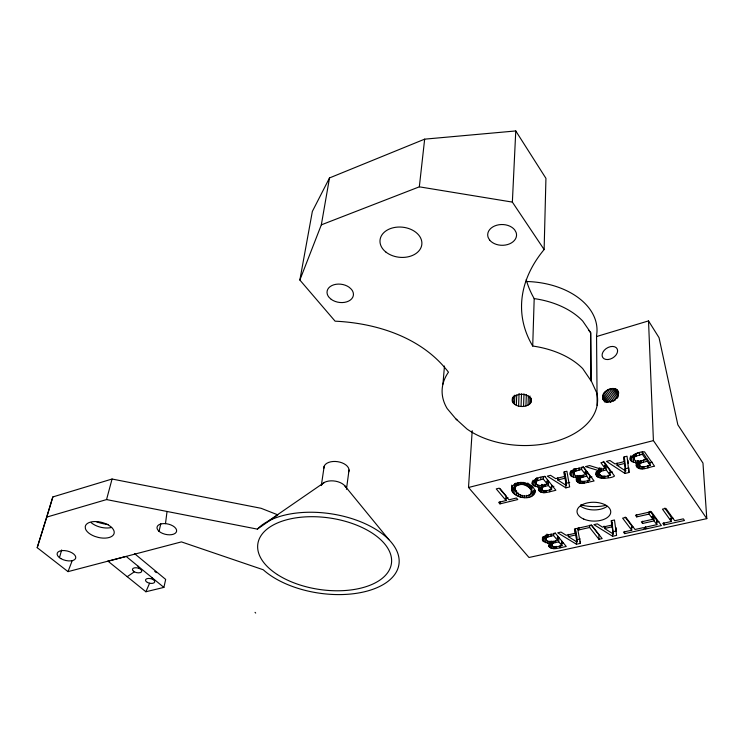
<?xml version="1.0" encoding="UTF-8"?>
<svg xmlns="http://www.w3.org/2000/svg" width="744" height="744" viewBox="0 0 744 744"><rect width="100%" height="100%" fill="white"/><g stroke="black" fill="none" stroke-linecap="round" stroke-linejoin="round"><path stroke-width="1.12" d="M584.886 472.022L586.672 471.584L589.732 475.63L589.75 480.187C586.588 480.587 581.008 483.693 579.353 479.322L580.99 477.648L580.999 475.37M581.194 483.461L577.586 482.289L576.358 479.573C580.748 475.732 570.35 479.015 570.174 474.347C570.016 468.116 579.827 468.962 583.575 467.074L594.084 480.977L582.599 483.461L581.194 483.461L581.204 481.191M573.475 469.762C571.215 477.62 581.157 476.802 585.519 474.607L581.613 469.455L581.613 467.176M582.599 483.461L582.599 481.191M577.865 477.769L577.818 475.425M578.562 482.875L578.572 478.336L576.832 476.978M580.311 541.158L580.311 543.371L576.433 544.227L557.693 532.816L561.013 532.072L566.193 535.299L575.289 533.262L574.442 529.031L591.592 525.162L602.147 538.582L598.948 539.279L589.629 527.487L578.86 529.914L578.869 527.682M573.457 473.175L574.87 471.482L579.037 470.096L579.046 467.818M579.353 479.322L579.362 475.909M579.455 478.829L579.464 475.416M579.753 483.265L579.762 478.727L578.572 478.336M579.827 478.364L579.836 476.095M579.874 480.466L579.883 475.918M574.87 471.482L574.88 469.204M575.289 533.262L575.307 528.817M575.577 477.685L575.586 475.416M577.009 542.004L575.624 534.973L575.642 530.528L577.019 537.577L577.009 542.004L568.295 536.61L568.314 534.387M575.856 471.026L575.865 468.748M576.33 480.55L576.34 478.28M576.433 544.227L576.442 540.907M576.823 481.517L576.832 478.113M577.586 482.289L577.604 477.75M571.987 476.504L572.015 471.956L570.788 470.812L570.76 475.36M573.55 473.779L573.568 470.366M573.615 477.285L573.671 469.194M573.959 474.477L574.136 468.608M570.174 474.347L570.192 472.068M566.389 485.525L566.435 480.996L565.003 473.668L564.956 478.206L566.389 485.525L557.768 479.982L557.795 477.722M564.612 476.43L563.738 472.031L566.9 471.24L569.653 486.92L565.849 487.85L547.286 476.141L550.551 475.332L555.684 478.643L564.612 476.43L564.659 471.891M565.849 487.85L565.896 483.321L569.69 482.391M549.9 547.51L550.039 541.009L550.058 543.278L548.607 545.864C550.765 549.946 556.475 548.598 560.065 547.817L560.092 545.622M551.723 540.981L551.583 544.748C553.387 548.886 558.753 545.994 561.934 545.668L561.99 541.26M556.261 548.551L556.289 546.347M545.622 535.624C543.39 543.297 553.369 542.274 557.582 540.404L557.647 535.987M561.934 545.668L558.781 541.855L558.837 537.438L557.079 537.838M557.582 540.404L553.564 535.541L553.601 533.327M553.517 548.644L553.555 546.449M554.912 548.663L554.95 546.468M551.583 544.748L553.164 543.194L555.247 542.636L555.275 540.432M541.474 485.255L541.399 488.641C543.101 492.872 548.477 489.924 551.602 489.496L551.685 484.986M550.886 548.068L550.96 543.678L549.202 542.385M545.547 538.926L546.914 537.354L551.025 536.108L551.062 533.894M552.029 543.864L552.067 541.66M552.085 548.449L552.16 544.059M553.164 543.194L553.201 541M551.602 489.496L548.458 485.544L548.542 481.033L546.812 481.461M550.058 543.278L547.779 543.176L547.826 540.972M547.882 536.945L547.928 534.731M542.032 487.999L539.884 487.032L538.489 489.831C540.525 493.979 546.254 492.668 549.779 491.756L549.825 489.506M549.119 546.775L549.174 543.483M544.18 542.032L544.273 537.624L543.027 536.536L542.925 540.944L547.779 543.176M546.04 492.556L546.087 490.305M545.659 539.502L545.798 535.094M545.817 542.776L545.882 539.474M546.18 537.856L546.226 535.652M535.494 479.248C533.16 486.92 543.027 486.213 547.259 484.046L547.351 479.527M546.914 537.354L546.98 534.043M541.399 488.641L542.943 487.004L542.99 484.753M547.259 484.046L543.26 479.015L543.306 476.755M542.925 540.944L542.367 537.791M543.353 492.677L543.399 490.426M544.72 492.686L544.775 490.436M542.943 487.004L544.98 486.399L545.036 484.149M539.772 491.533L539.884 487.032C523.888 485.925 536.359 475.946 545.092 476.69M535.41 482.633L536.731 480.977L540.758 479.638L540.814 477.378M540.749 492.11L540.851 487.608M541.483 488.157L541.558 484.781M541.827 487.711L541.911 484.325M541.93 492.491L542.004 487.506M536.731 480.977L536.815 477.592M537.679 480.54L537.735 478.28M537.652 487.041L537.707 484.79M591.424 381.365L582.719 368.615A76.204 47.969 2 0 0 532.713 346.034A170.19 111.814 -5.4 0 1 544.124 249.556L545.938 178.346L515.769 130.944L424.657 139.156L329.508 177.937L312.35 211.417L299.86 280.032L335.098 321.176C377.069 323.138 422.136 337.627 448.465 372.177A76.204 47.969 2 0 0 447.181 408.577L455.83 418.863L466.981 429.018A75.135 47.039 1.9 0 0 554.838 441.601A75.135 47.039 1.9 0 0 596.762 392.906L590.894 380.072L590.671 332.605L582.729 321.073A74.075 48.574 1.4 0 0 534.192 298.604A164.963 112.474 -6.6 0 1 526.203 279.651M538.489 489.831L538.544 487.58M539 490.78L539.084 487.404M533.876 494.732L533.997 490.25L532.751 491.226L532.63 495.709C525.98 501.456 505.083 494.276 513.779 484.725C520.437 478.894 541.399 486.176 532.63 495.709M534.09 485.879L534.211 481.377L532.974 480.252L532.844 484.753M534.685 493.607L534.778 490.24M535.029 492.314L535.094 490.073M535.522 483.228L535.671 478.699L536.071 479.396M535.708 486.641L535.829 482.14L534.211 481.377M535.95 483.898L536.08 479.257M531.523 493.058L531.104 485.33L531.821 487.608L531.523 493.058C525.896 500.321 511.574 493.244 514.894 483.953L514.913 489.515M530.956 496.527L531.077 491.672M531.504 491.012L531.644 486.52M532.239 483.767L532.304 481.517M530.863 402.588C533.02 393.399 516.689 391.651 512.588 398.263C510.589 407.405 526.696 409.088 530.863 402.588L531.002 398.031M532.713 346.034L534.192 298.604M531.383 401.053L531.449 398.775M530.974 489.822L528.956 487.339L529.058 483.972M528.891 497.169L528.956 494.927M530.091 488.557L530.184 485.181M528.956 487.339L524.911 484.967L524.985 482.716M528.045 405.117L528.342 396.003M526.371 485.544L526.445 483.302M526.613 497.587L526.687 495.346M529.719 403.973L529.979 395.994M527.719 486.334L527.822 482.968M522.214 497.559L522.288 495.318M525.943 405.936L526.324 394.543M524.911 484.967L523.385 484.604L523.469 482.354M524.371 497.708L524.446 495.467M514.718 488.436L516.197 485.869L520.298 484.53L520.381 482.279M520.177 497.141L520.261 494.909M523.553 406.373L523.999 393.855M520.298 484.53L521.851 484.456L521.925 482.214M516.197 485.869L516.28 483.619M516.41 495.476L516.578 491.003L513.434 488.231L511.705 485.135L511.528 489.608M517.312 485.274L517.396 483.023M521.051 406.419L521.507 393.902M518.243 496.453L518.363 493.095M518.735 484.809L518.81 482.568M516.345 405.303L516.745 395.064M513.258 492.705L513.434 488.231M514.885 487.459L515.015 484.093M514.736 494.23L514.913 489.757M515.387 486.595L515.518 483.228M518.587 406.047L519.07 393.539M514.457 404.224L514.829 395.129M512.16 491.124L512.337 486.65M512.253 401.379L512.402 397.966M513.062 402.885L513.351 396.059M506.06 500.535L496.257 488.901L499.224 488.157L509.008 499.819L516.476 497.996L517.768 499.55L499.959 503.883L498.647 502.349L506.06 500.535L506.255 496.081L499.968 488.594M544.124 249.556L512.365 202.098L515.769 130.944M499.959 503.883L500.061 501.661M596.53 336.539L648.517 320.906L659.035 337.664L677.84 424.796L702.968 463.075L706.8 518.642L528.993 557.489L468.506 487.487L472.198 430.72M599.236 469.027L599.283 468.413C596.549 477.062 604.491 477.639 610.126 475.193L610.061 470.617L606.165 465.335L604.295 465.8M599.283 473.593C599.645 470.496 604.035 470.85 606.23 469.92L610.126 475.193M442.95 384.127L444.475 366.029M637.989 462.973C620.775 461.364 636.12 451.041 644.527 451.841L654.571 466.256C649.261 466.665 639.98 472.31 636.232 465.856L637.989 462.973L637.915 460.657M299.86 280.032L321.324 224.855L419.328 186.828L424.657 139.156M165.484 523.646L167.037 511.472L106.55 499.577L46.826 517.071L37.2 547.668L68.02 571.634L181.424 541.892L263.227 569.755A75.014 40.12 8.4 0 0 376.864 587.741A75.014 40.12 8.4 0 0 367.806 524.966A75.014 40.12 8.4 0 0 257.359 529.124L167.037 511.472M346.434 489.338L349.038 469.976M324.189 466.228L321.324 485.534A12.797 7.347 8.3 0 1 333.266 480.894A12.797 7.347 8.3 0 1 345.904 487.376M321.324 224.855L329.508 177.937M531.653 488.566L531.821 487.608M602.556 396.822C602.714 388.889 618.841 384.127 618.394 394.311C617.557 401.537 603.124 406.178 602.556 396.822L606.546 402.513M107.927 561.115L145.889 591.759L163.894 587.397L165.68 579.418L134.45 553.545M159.039 531.281L160.806 523.757M644.304 459.634L647.122 458.936L650.051 463.121L650.135 465.437L644.22 466.823L640.835 466.581L639.431 464.572L641.226 462.833L641.151 460.517L639.356 462.257L639.617 468.673M106.55 499.577L112.065 479.024L261.116 508.301L277.838 514.876L257.359 529.124M59.474 557.647L61.659 549.965M37.2 547.668L52.843 496.936L112.065 479.024M46.826 517.071L52.843 496.936M68.02 571.634L72.187 560.678M633.693 458.202C632.354 454.398 636.864 453.189 639.57 452.678L639.645 454.993L635.255 456.444L633.693 458.202C635.106 463.633 642.491 460.378 646.09 459.662L646.006 457.346L642.267 451.999L642.351 454.324L646.09 459.662M145.889 591.759L149.581 583.222M598.595 470.589C588.392 479.945 611.317 479.192 614.507 476.002L604.147 461.931L600.919 462.74L605.077 468.357L601.412 469.269L589.611 465.567L585.472 466.6L598.595 470.589L598.576 468.302M268.11 521.209L324.365 482.428M127.224 576.684L134.366 571.811M580.99 477.648L586.681 476.141L589.75 480.187M641.226 462.833L647.206 461.252L650.135 465.437M108.029 561.199L126.192 556.438L163.894 587.397M468.506 487.487L653.418 440.615L706.8 518.642M540.758 479.638L543.26 479.015M579.037 470.096L581.613 469.455M639.645 454.993L642.351 454.324M624.244 456.993L624.346 461.606L614.99 463.931L609.875 460.499L606.453 461.354L624.969 473.463L628.959 472.487L628.838 467.892L624.858 468.869M557.768 479.982L564.956 478.206M617.064 465.316L624.607 463.456L624.495 458.843L625.667 471.045L617.064 465.316L617.018 463.019M544.98 486.399L548.458 485.544M505.715 498.08L507.938 497.531M550.876 487.004L553.917 486.26M589.88 477.443L591.973 476.932M609.271 472.691L612.359 471.929M648.908 462.973L652.2 462.163M549.779 491.756L555.87 490.277L544.692 476.179M555.452 533.327C551.909 535.131 542.144 533.978 542.32 539.986M551.025 536.108L553.564 535.541M636.687 516.894L649.121 514.095L652.906 519.266L641.347 521.842L642.556 523.469L654.097 520.902L656.859 524.678L644.499 527.403L645.69 529.012L661.397 525.562L651.298 511.667L635.469 515.248L636.687 516.894L636.622 514.625M611.847 525.069L602.491 527.161L597.32 523.869L593.898 524.641L612.61 536.275L616.599 535.401L614.47 519.991L611.149 520.744L611.847 525.069L611.782 520.577M651.828 516.838L653.92 516.373L656.673 520.158L656.859 524.678M568.295 536.61L575.624 534.973M604.584 528.5L612.135 526.808L612.061 522.325L613.279 534.006L604.584 528.5L604.565 526.259M555.247 542.636L558.781 541.855M561.153 543.194L563.217 542.729M577.409 539.586L580.311 538.944M612.535 531.811L616.516 530.928M631.191 527.682L633.395 527.189M656.729 522.028L658.961 521.535M670.214 519.042L673.441 518.326M631.74 530.212L623.453 532.044L624.672 533.634L644.583 529.254L643.393 527.645L635.032 529.486L625.937 517.396L622.626 518.149L631.74 530.212L631.619 525.72L625.118 517.089M671.311 521.498L662.764 523.376L663.946 525.004L684.48 520.493L683.327 518.847L674.706 520.744L665.889 508.375L662.467 509.147L671.311 521.498L671.088 516.95L664.783 508.124M560.065 547.817L566.268 546.459L554.968 532.741M521.851 484.456L523.385 484.604M419.328 186.828L512.365 202.098M637.431 467.66L637.292 463.047L639.468 464.061M544.273 537.624L545.91 538.377M572.015 471.956L573.643 472.738M630.773 460.48L630.642 455.858L633.479 457.858L633.618 462.47M596.679 475.909L596.651 471.333L598.743 472.979L598.781 477.546M603.691 526.296L605.663 527.524M457.151 420.034L456.072 419.058M255.043 612.349L255.676 613.056M91.242 522.669L91.428 522.865A14.75 7.766 14 0 0 111.647 527.412M344.537 485.479L388.88 539.651M578.86 529.914L577.586 528.324L580.311 543.371M591.043 524.836L598.901 534.834L598.948 539.279M582.915 466.609L585.509 470.05L585.519 474.607M603.245 461.364L605.021 463.772L605.077 468.357M650.21 511.277L652.73 514.736L652.906 519.266M602.826 395.529L607.476 402.178M602.575 398.049L605.235 401.844M602.873 399.184L604.872 402.03M604.184 392.972L610.805 402.476M603.375 394.227L608.685 401.834M605.207 391.79L611.828 401.304M607.792 389.847L615.056 400.328M606.425 390.74L613.698 401.211M610.768 388.675L617.353 398.217M609.262 389.149L615.846 398.691M613.716 388.433L618.311 395.129M612.275 388.424L618.19 397.026M617.167 389.875L618.478 391.79M616.209 389.168L618.831 392.999M615.037 388.684L618.32 393.464M633.618 455.895L634.139 459.55M151.953 577.586L152.883 579.464M590.671 332.605L591.136 380.733M138.096 566.212L138.812 568.304M612.135 526.808L613.279 534.006M624.346 461.606L623.705 457.048L627.025 456.212L628.959 472.487M624.607 463.456L625.667 471.045M616.06 527.626L616.367 529.83M627.936 460.285L628.317 463.54M663.843 522.734L663.946 525.004M648.517 320.906L653.418 440.615M653.92 516.373L654.097 520.902M647.903 465.549L647.987 467.855M647.122 458.936L647.206 461.252M649.038 511.826L649.121 514.095M643.876 466.414L643.96 468.72M643.365 459.866L643.448 462.182M645.615 526.761L645.69 529.012M642.472 466.562L642.546 468.869M641.021 466.562L641.096 468.869M642.472 521.209L642.556 523.469M639.905 461.271L639.98 463.586M639.496 461.745L639.57 464.061M638.259 463.652L638.399 468.264M637.859 460.583L637.934 462.889M636.232 453.645L636.297 455.97M636.576 463.4L636.678 466.86M636.167 463.549L636.232 465.856M635.553 460.573L635.627 462.889M635.181 454.128L635.255 456.444M634.381 454.696L634.446 457.011M633.86 455.3L633.925 457.616M633.683 456.518L633.758 458.834M631.842 457.048L631.972 461.671M630.168 457.123L630.224 459.429M624.886 470.013L624.969 473.463M624.616 531.393L624.672 533.634M612.554 532.927L612.61 536.275M608.266 475.23L608.304 477.518M606.165 465.335L606.23 469.92M604.723 475.937L604.751 478.225M603.384 468.32L603.412 470.617M603.207 476.058L603.235 478.336M601.636 475.983L601.664 478.262M601.013 467.93L601.04 471.361M600.157 468.404L600.185 471.836M600.11 474.579L600.138 478.011M599.562 467.837L599.608 472.412M597.134 405.341L596.549 335.507A72.038 47.895 1 0 0 526.24 281.502M597.581 472.291L597.618 476.858M595.944 472.133L595.963 474.421M589.62 525.255L589.629 527.487M587.797 480.224L587.807 482.503M586.672 471.584L586.681 476.141M583.956 481.052L583.956 483.321M583.101 474.746L583.101 477.025M108.447 524.576A26.896 14.331 14 0 1 96.19 521.665M323.9 468.134A12.657 7.403 8.2 0 1 337.664 461.689A12.657 7.403 8.2 0 1 348.694 471.882M154.743 571.466A4.678 2.362 12.4 0 1 156.212 572.685M588.43 329.964A73.042 47.644 1.3 0 1 590.327 332.438M607.225 506.301A16.759 9.467 1 0 1 580.785 506.264M605.793 505.362A30.541 17.428 0.8 0 1 580.729 504.804M98.468 537.475L94.795 536.387A14.834 7.719 13.9 0 1 85.439 528.742L85.244 526.65A14.834 7.719 13.9 0 1 100.886 522.176A14.834 7.719 13.9 0 1 114.185 533.057A14.834 7.719 13.9 0 1 98.468 537.475M60.859 558.614L59.111 557.396A9.57 4.79 14.3 0 1 59.762 551.053A9.57 4.79 14.3 0 1 72.075 552.885L73.823 554.113A9.57 4.79 14.3 0 1 73.117 560.418A9.57 4.79 14.3 0 1 60.859 558.614M331.247 299.367L329.053 297.358A13.29 9.133 8.5 0 1 331.843 285.575A13.29 9.133 8.5 0 1 349.308 287.361L351.493 289.407A13.29 9.133 8.5 0 1 348.611 301.097A13.29 9.133 8.5 0 1 331.247 299.367M159.077 531.328L157.784 529.914A9.988 5.31 12.4 0 1 161.867 523.767A9.988 5.31 12.4 0 1 174.608 527.133L175.891 528.556A9.988 5.31 12.4 0 1 171.762 534.638A9.988 5.31 12.4 0 1 159.077 531.328M489.626 240.033L488.185 237.531A14.434 10.397 0.7 0 1 496.685 225.255A14.434 10.397 0.7 0 1 514.709 229.905L516.113 232.444A14.434 10.397 0.7 0 1 507.548 244.571A14.434 10.397 0.7 0 1 489.626 240.033M277.4 574.582A67.499 36.093 8.4 0 0 389.382 569.848A67.499 36.093 8.4 0 0 307.105 516.792A67.499 36.093 8.4 0 0 277.4 574.582M147.349 582.394A4.697 2.353 12.3 0 0 154.706 581.957A4.697 2.353 12.3 0 0 148.307 578.432A4.697 2.353 12.3 0 0 147.349 582.394M133.474 571.215A4.752 2.39 12.7 0 0 141.453 571.904A4.752 2.39 12.7 0 0 136.412 567.765A4.752 2.39 12.7 0 0 133.474 571.215M385.904 252.067A21.018 15.131 5.8 0 0 421.104 247.343A21.018 15.131 5.8 0 0 395.808 227.273A21.018 15.131 5.8 0 0 385.904 252.067M583.761 519.08A16.87 9.421 1.1 0 0 610.629 513.034A16.87 9.421 1.1 0 0 587.267 502.925A16.87 9.421 1.1 0 0 583.761 519.08M607.969 359.538A8.417 5.72 -31.6 0 0 617.315 349.187A8.417 5.72 -31.6 0 0 604.258 350.275A8.417 5.72 -31.6 0 0 607.969 359.538"/></g></svg>
